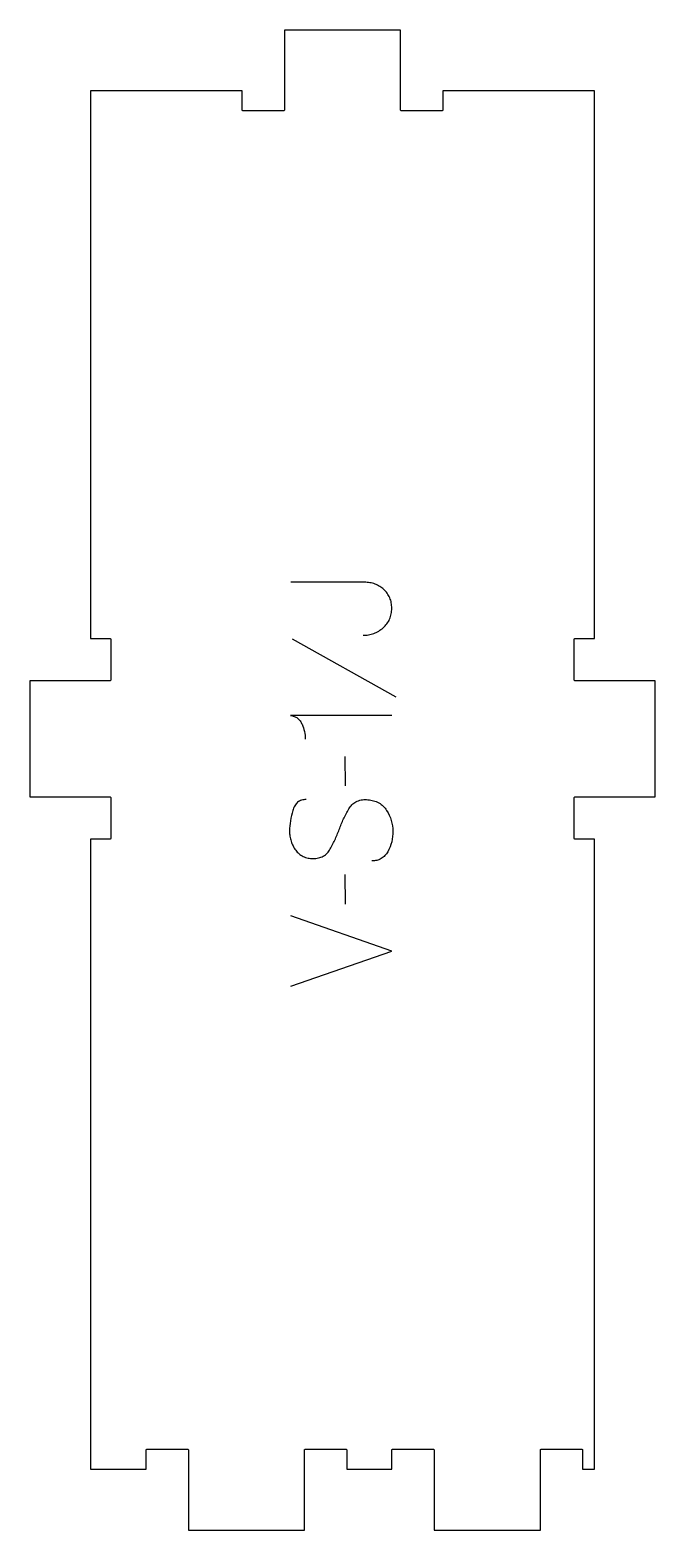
# Model space of a CAD drawing. Extents: x 0 to 186, y 0 to 445.
import ezdxf

# ---------------------------------------------------------------- set-up
doc = ezdxf.new("R2010")
doc.units = 0
doc.layers.add('1_ANYTOOL_1MMDEEP_LABELS_S', color=2, linetype='CONTINUOUS')
doc.layers.add('4_ANYTOOL_CUTTHROUGH_OUTSI', color=5, linetype='CONTINUOUS')

msp = doc.modelspace()

# ---------------------------------------------------------------- linework, layer by layer
at = {"layer": '1_ANYTOOL_1MMDEEP_LABELS_S'}
for p, q in [((77.843275, 264.357951), (108.614704, 247.172237)), ((93.486132, 229.515094), (93.571847, 220.72938)), ((93.486132, 194.457951), (93.571847, 185.672237))]:
    msp.add_line(p, q, dxfattribs=at)
for points in [[(98.886132, 265.42938, 0.042103), (100.486564, 265.564385, 0.047252), (102.036132, 265.981165, 0.047186), (103.490556, 266.686393, 0.040905), (104.800418, 267.636522, 0.051999), (105.908106, 268.807617, 0.059275), (106.728989, 270.19188, 0.058727), (107.220028, 271.7819, 0.045585), (107.371847, 273.443665, 0.043776), (107.232799, 275.028797, 0.056372), (106.782561, 276.550808, 0.056967), (106.033001, 277.878192, 0.051325), (105.014704, 279.015094, 0.045772), (103.783804, 279.943729, 0.04947), (102.400418, 280.622237, 0.049135), (100.861369, 281.029916, 0.04021), (99.271847, 281.157951), (77.371847, 281.157951)], [(107.371847, 241.643665), (77.328989, 241.643665, -0.057478), (78.421957, 241.379642, -0.075801), (79.402204, 240.840094, -0.075474), (80.186078, 240.024641, -0.055107), (80.736132, 239.02938, -0.039607), (81.435644, 236.887139, -0.05918), (81.700418, 234.657951)], [(81.957561, 216.700808, 0.071867), (80.620954, 216.507695, 0.100684), (79.439704, 215.881165, 0.047558), (78.963253, 215.406612, 0.038563), (78.574525, 214.856612, 0.037928), (78.227057, 214.159424, 0.026634), (77.971847, 213.422237, 0.028461), (77.285864, 210.398903, 0.041577), (77.028989, 207.315094, 0.036938), (77.140129, 205.812734, 0.041531), (77.484347, 204.347237, 0.041583), (78.061555, 202.96986, 0.038125), (78.850418, 201.700808, 0.057611), (79.842322, 200.630656, 0.065808), (81.062918, 199.836522, 0.06469), (82.522473, 199.359026, 0.046778), (84.057561, 199.215094, 0.052235), (85.607403, 199.37745, 0.075448), (87.057561, 199.922237, 0.076671), (88.230613, 200.838329, 0.061023), (89.114704, 202.043665, 0.021951), (90.642049, 205.072519, 0.018213), (91.921847, 208.215094, -0.02405), (93.227309, 211.316578, -0.02981), (94.857561, 214.257951, -0.068439), (95.823491, 215.399253, -0.079282), (97.075418, 216.207951, -0.076308), (98.6541, 216.632951, -0.047772), (100.300418, 216.657951, -0.046243), (101.981377, 216.364716, -0.06359), (103.552204, 215.715094, -0.064671), (104.836393, 214.74227, -0.057073), (105.850418, 213.486522, -0.067522), (107.213328, 210.518214, -0.070793), (107.714704, 207.293665, -0.064027), (107.352189, 204.15465, -0.070447), (106.171847, 201.22938, -0.054374), (105.322214, 200.070962, -0.074742), (104.211132, 199.172237, -0.075199), (102.904754, 198.64923, -0.057737), (101.500418, 198.486522)]]:
    msp.add_lwpolyline(points, format="xyb", dxfattribs=at)
msp.add_lwpolyline([(77.371847, 161.32938), (107.371847, 171.700808), (77.371847, 182.243665)], dxfattribs=at)
at = {"layer": '4_ANYTOOL_CUTTHROUGH_OUTSI'}
msp.add_lwpolyline([(167.5, 204.956456), (161.75, 204.956456, -0.414214), (161.5, 205.206456), (161.5, 217.206456, -0.414214), (161.75, 217.456456), (185.5, 217.456456), (185.5, 251.956456), (161.75, 251.956456, -0.414214), (161.5, 252.206456), (161.5, 264.206456, -0.414214), (161.75, 264.456456), (167.5, 264.456456), (167.5, 426.99904), (122.5, 426.99904), (122.5, 421.24904, -0.414214), (122.25, 420.99904), (110.25, 420.99904, -0.414214), (110, 421.24904), (110, 444.99904), (75.5, 444.99904), (75.5, 421.24904, -0.414214), (75.25, 420.99904), (63.25, 420.99904, -0.414214), (63, 421.24904), (63, 426.99904), (18, 426.99904), (18, 264.456456), (23.75, 264.456456, -0.414214), (24, 264.206456), (24, 252.206456, -0.414214), (23.75, 251.956456), (0, 251.956456), (0, 217.456456), (23.75, 217.456456, -0.414214), (24, 217.206456), (24, 205.206456, -0.414214), (23.75, 204.956456), (18, 204.956456), (18, 18), (34.5, 18), (34.5, 23.75, -0.414214), (34.75, 24), (46.75, 24, -0.414214), (47, 23.75), (47, 0), (81.5, 0), (81.5, 23.75, -0.414214), (81.75, 24), (93.75, 24, -0.414214), (94, 23.75), (94, 18), (107.411, 18), (107.411, 23.75, -0.414214), (107.661, 24), (119.661, 24, -0.414214), (119.911, 23.75), (119.911, 0), (151.5, 0), (151.5, 23.75, -0.414214), (151.75, 24), (163.75, 24, -0.414214), (164, 23.75), (164, 18), (167.5, 18)], format="xyb", close=True, dxfattribs=at)

doc.saveas('drawing.dxf')
